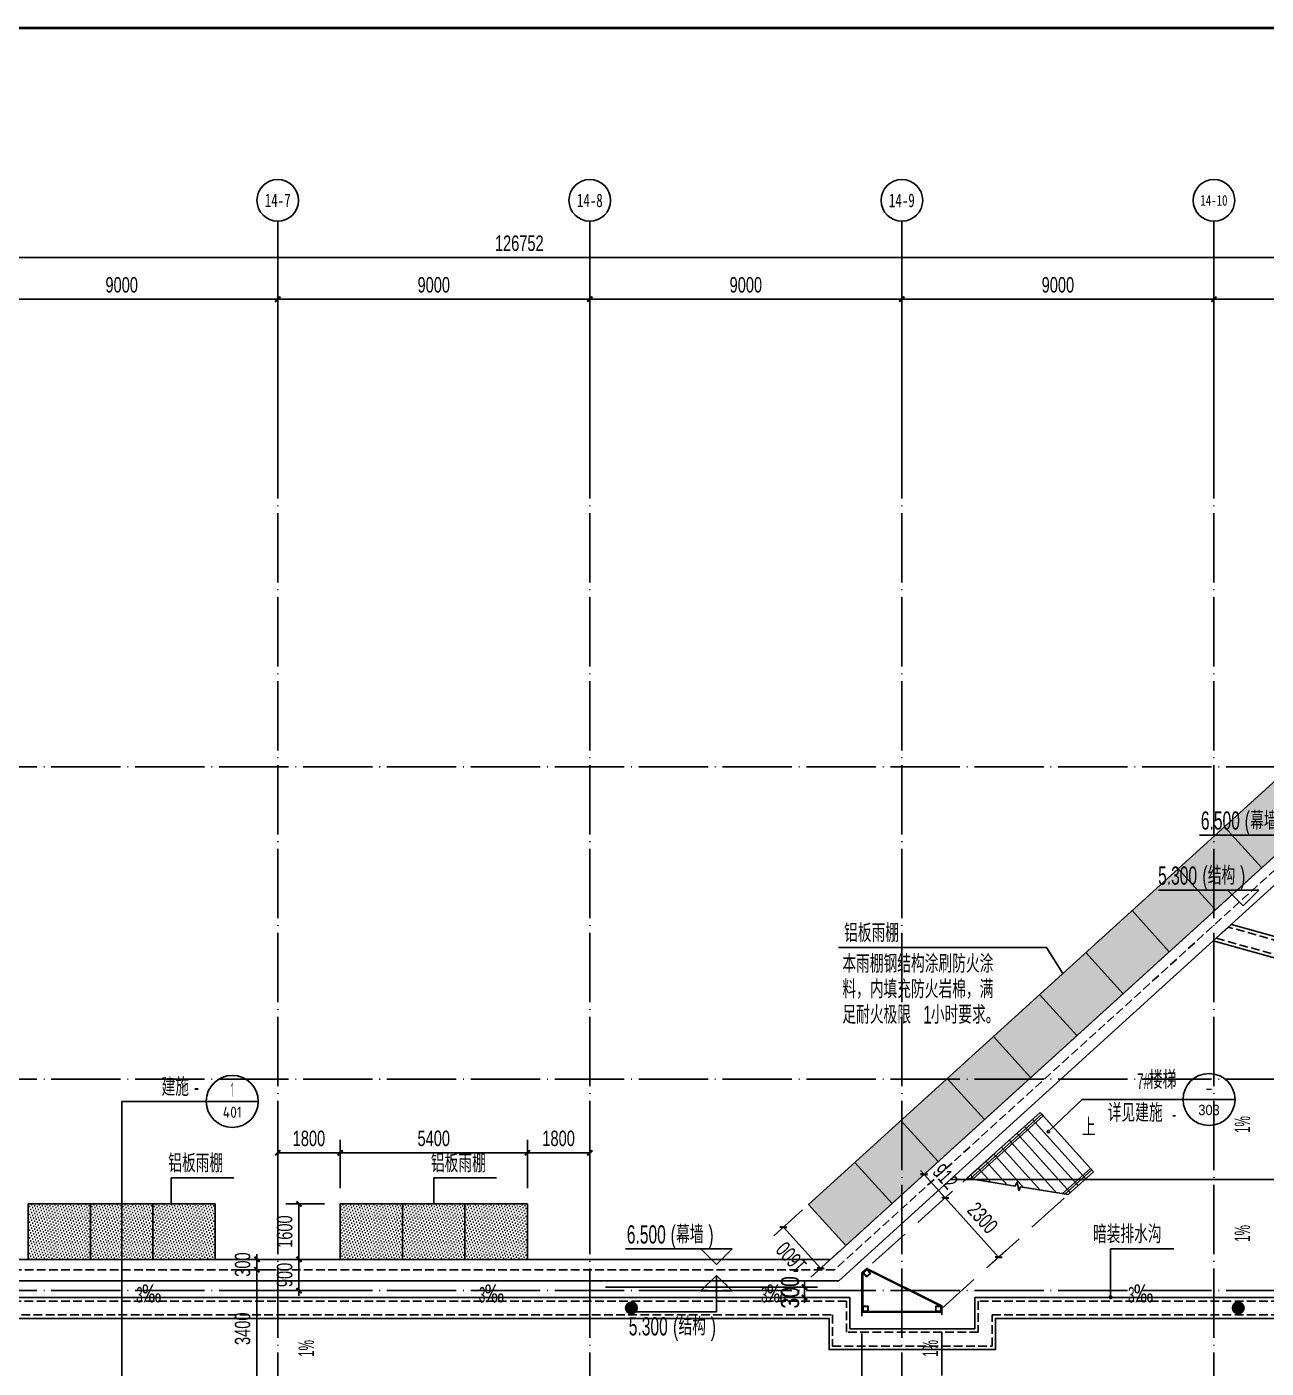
# Model space of a CAD drawing. Extents: x -409435 to 356702, y -107829 to 330904.
# Drawn here: x 43164 to 78907, y 112563 to 151238 of the extents above; entities that cross this region are included whole.
import ezdxf
from ezdxf.enums import TextEntityAlignment as Align
from ezdxf.xclip import XClip

# ---------------------------------------------------------------- set-up
doc = ezdxf.new("R2010")
doc.units = 0
doc.header["$LTSCALE"] = 1000
doc.header["$MEASUREMENT"] = 0
doc.header["$XCLIPFRAME"] = 0
for name, pattern in [('104-14# 核心筒$0$DOTE', [2.42, 2, -0.2, 0.02, -0.2]), ('X-104 14#平面$0$$0$DASH', [0.35, 0.25, -0.1]), ('X-104 14#平面$0$109-34 轴网$0$L1$0$$AUDIT_BAD_LTYPE1', [0]), ('X-104 14#平面$0$DASH', [0.35, 0.25, -0.1])]:
    doc.linetypes.add(name, pattern=pattern)
for name, color, linetype in [('01-标注_尺寸', 124, 'Continuous'), ('01-标注_符号', 200, 'Continuous'), ('02-TEXT_标注', 130, 'Continuous'), ('104-14# 核心筒$0$01-标注_轴线坐标', 132, 'Continuous'), ('104-14# 核心筒$0$A_AXIS-轴线', 36, '104-14# 核心筒$0$DOTE'), ('104-14# 核心筒$0$AXIS_TEXT', 7, 'Continuous'), ('AXIS_TEXT', 7, 'Continuous'), ('X-104 14#平面$0$01-标注_尺寸', 124, 'Continuous'), ('X-104 14#平面$0$01-标注_标高', 200, 'Continuous'), ('X-104 14#平面$0$01-标注_符号', 200, 'Continuous'), ('X-104 14#平面$0$02-TEXT_标注', 130, 'Continuous'), ('X-104 14#平面$0$A-C_玻璃幕墙', 140, 'Continuous'), ('X-104 14#平面$0$A-E_栏杆', 232, 'Continuous'), ('X-104 14#平面$0$A-E_电梯', 171, 'Continuous'), ('X-104 14#平面$0$A-O_分水线', 127, 'Continuous'), ('X-104 14#平面$0$A-O_屋面', 201, 'Continuous'), ('X-104 14#平面$0$A-O_散水', 134, 'Continuous'), ('X-104 14#平面$0$A-SUR_看线', 231, 'Continuous'), ('X-104 14#平面$0$A-TECH_结构', 21, 'Continuous'), ('X-104 14#平面$0$EH_玻璃', 156, 'Continuous'), ('X-104 14#平面$0$S0-柱', 2, 'Continuous')]:
    doc.layers.add(name, color=color, linetype=linetype)
doc.styles.add('104-14# 核心筒$0$_TCH_AXIS', font='STXIHEI_0.TTF', dxfattribs={"width": 0.8})
doc.styles.add('104-14# 核心筒$0$_TCH_DIM_T3', font='ros.shx', dxfattribs={"width": 0.705882, "bigfont": 'jd.shx'})
doc.styles.add('_TCH_DIM', font='ros.shx', dxfattribs={"width": 0.8, "height": 2, "bigfont": 'jd.shx'})
doc.styles.add('_TCH_DIM_T3', font='ros.shx', dxfattribs={"width": 0.705882, "bigfont": 'jd.shx'})
doc.styles.add('_TCH_LABEL', font='ros.shx', dxfattribs={"width": 0.8, "bigfont": 'jd.shx'})
doc.styles.add('COMPLEX', font='COMPLEX')
doc.styles.add('X-104 14#平面$0$_TCH_DIM', font='ros.shx', dxfattribs={"width": 0.8, "bigfont": 'jd.shx'})
doc.styles.add('X-104 14#平面$0$_TCH_DIM_T3', font='ros.shx', dxfattribs={"width": 0.8, "bigfont": 'jd.shx'})
doc.styles.add('X-104 14#平面$0$_TCH_LABEL', font='ros1.shx', dxfattribs={"width": 0.75, "bigfont": 'jd.shx'})
doc.dimstyles.new('104-14# 核心筒$0$_TCH_ARCH&&150', dxfattribs={"dimtxt": 446.25, "dimasz": 150, "dimexe": 375, "dimexo": 450, "dimgap": 189.375, "dimtad": 1, "dimdec": 0, "dimzin": 0, "dimdsep": 46, "dimtxsty": '104-14# 核心筒$0$_TCH_DIM_T3', "dimblk": '104-14# 核心筒$0$_ArchTick', "dimcen": 0.09, "dimclrt": 7, "dimazin": 2, "dimtfac": 1, "dimtdec": 0, "dimtix": 1, "dimtmove": 2, "dimatfit": 3, "dimfxl": 0, "dimtolj": 1, "dimtzin": 0, "dimarcsym": 0})
doc.dimstyles.new('_TCH_ARCH&&150', dxfattribs={"dimtxt": 446.25, "dimasz": 150, "dimexe": 375, "dimexo": 450, "dimgap": 189.375, "dimtad": 1, "dimdec": 0, "dimzin": 0, "dimdsep": 46, "dimtxsty": '_TCH_DIM_T3', "dimblk": 'ARCHTICK', "dimcen": 0.09, "dimclrt": 7, "dimazin": 2, "dimtfac": 1, "dimtdec": 0, "dimtix": 1, "dimtmove": 2, "dimatfit": 3, "dimfxl": 0, "dimtolj": 1, "dimtzin": 0, "dimarcsym": 0})
doc.dimstyles.new('X-104 14#平面$0$_TCH_ARCH&&150', dxfattribs={"dimtxt": 525, "dimasz": 150, "dimexe": 375, "dimexo": 450, "dimgap": 150, "dimtad": 1, "dimdec": 0, "dimzin": 0, "dimdsep": 46, "dimtxsty": 'X-104 14#平面$0$_TCH_DIM_T3', "dimblk": 'X-104 14#平面$0$_ArchTick', "dimcen": 0.09, "dimclrt": 7, "dimazin": 2, "dimtfac": 1, "dimtdec": 0, "dimtix": 1, "dimtmove": 2, "dimatfit": 3, "dimfxl": 0, "dimtolj": 1, "dimtzin": 0, "dimarcsym": 0})
pattern_1 = [(45, (0, 0), (-28.0633, 84.1899), [0, -79.375])]

# ---------------------------------------------------------------- blocks, each defined once
blk = doc.blocks.new('图框-A1+1-4')
at = {"const_width": 0.5}
blk.add_lwpolyline([(976, 584), (25, 584), (25, 10), (976, 10)], close=True, dxfattribs=at)
blk = doc.blocks.new('_AXISO')
blk.add_circle((0, 0), 0.5)
at = {"layer": 'AXIS_TEXT', "style": 'COMPLEX', "width": 1.041667}
blk.add_attdef('A', text='', height=0.56, dxfattribs=at).set_placement((-0.25, -0.28), (0.25, -0.28), align=Align.FIT)
blk = doc.blocks.new('104-14# 核心筒$0$_ArchTick')
at = {"color": 0, "linetype": 'ByBlock', "const_width": 0.4}
blk.add_lwpolyline([(-0.5, -0.5), (0.5, 0.5)], dxfattribs=at)
blk = doc.blocks.new('*D2724')
at = {"layer": '104-14# 核心筒$0$01-标注_轴线坐标', "color": 0, "lineweight": -2, "transparency": 16777216}
for p, q in [((-6010, 140084), (-6010, 144959)), ((120742, 140084), (120742, 144959)), ((-6010, 144584), (120742, 144584))]:
    blk.add_line(p, q, dxfattribs=at)
at = {"layer": 'Defpoints', "color": 0, "transparency": 16777216}
for p in [(120742, 144584), (-6010, 139634), (120742, 139634)]:
    blk.add_point(p, dxfattribs=at)
at = {"layer": '104-14# 核心筒$0$01-标注_轴线坐标', "color": 0, "lineweight": -2, "transparency": 16777216, "xscale": 150, "yscale": 150, "zscale": 150, "rotation": 180}
blk.add_blockref('104-14# 核心筒$0$_ArchTick', (-6010, 144584), dxfattribs=at)
at = {"layer": '104-14# 核心筒$0$01-标注_轴线坐标', "color": 0, "lineweight": -2, "transparency": 16777216, "xscale": 150, "yscale": 150, "zscale": 150}
blk.add_blockref('104-14# 核心筒$0$_ArchTick', (120742, 144584), dxfattribs=at)
at = {"layer": '104-14# 核心筒$0$01-标注_轴线坐标', "color": 7, "transparency": 16777216, "insert": (57366, 144996), "char_height": 446.2, "attachment_point": 5, "style": '104-14# 核心筒$0$_TCH_DIM_T3'}
blk.add_mtext('\\A1;126752', dxfattribs=at)
blk = doc.blocks.new('*D2731')
at = {"layer": '104-14# 核心筒$0$01-标注_轴线坐标', "color": 0, "lineweight": -2, "transparency": 16777216}
for p, q in [((41400, 140084), (41400, 143759)), ((50400, 140084), (50400, 143759)), ((41400, 143384), (50400, 143384))]:
    blk.add_line(p, q, dxfattribs=at)
at = {"layer": 'Defpoints', "color": 0, "transparency": 16777216}
for p in [(50400, 143384), (41400, 139634), (50400, 139634)]:
    blk.add_point(p, dxfattribs=at)
at = {"layer": '104-14# 核心筒$0$01-标注_轴线坐标', "color": 0, "lineweight": -2, "transparency": 16777216, "xscale": 150, "yscale": 150, "zscale": 150, "rotation": 180}
blk.add_blockref('104-14# 核心筒$0$_ArchTick', (41400, 143384), dxfattribs=at)
at = {"layer": '104-14# 核心筒$0$01-标注_轴线坐标', "color": 0, "lineweight": -2, "transparency": 16777216, "xscale": 150, "yscale": 150, "zscale": 150}
blk.add_blockref('104-14# 核心筒$0$_ArchTick', (50400, 143384), dxfattribs=at)
at = {"layer": '104-14# 核心筒$0$01-标注_轴线坐标', "color": 7, "transparency": 16777216, "insert": (45900, 143796), "char_height": 446.2, "attachment_point": 5, "style": '104-14# 核心筒$0$_TCH_DIM_T3'}
blk.add_mtext('\\A1;9000', dxfattribs=at)
blk = doc.blocks.new('*D2732')
at = {"layer": '104-14# 核心筒$0$01-标注_轴线坐标', "color": 0, "lineweight": -2, "transparency": 16777216}
for p, q in [((50400, 140084), (50400, 143759)), ((59400, 140084), (59400, 143759)), ((50400, 143384), (59400, 143384))]:
    blk.add_line(p, q, dxfattribs=at)
at = {"layer": 'Defpoints', "color": 0, "transparency": 16777216}
for p in [(59400, 143384), (50400, 139634), (59400, 139634)]:
    blk.add_point(p, dxfattribs=at)
at = {"layer": '104-14# 核心筒$0$01-标注_轴线坐标', "color": 0, "lineweight": -2, "transparency": 16777216, "xscale": 150, "yscale": 150, "zscale": 150, "rotation": 180}
blk.add_blockref('104-14# 核心筒$0$_ArchTick', (50400, 143384), dxfattribs=at)
at = {"layer": '104-14# 核心筒$0$01-标注_轴线坐标', "color": 0, "lineweight": -2, "transparency": 16777216, "xscale": 150, "yscale": 150, "zscale": 150}
blk.add_blockref('104-14# 核心筒$0$_ArchTick', (59400, 143384), dxfattribs=at)
at = {"layer": '104-14# 核心筒$0$01-标注_轴线坐标', "color": 7, "transparency": 16777216, "insert": (54900, 143796), "char_height": 446.2, "attachment_point": 5, "style": '104-14# 核心筒$0$_TCH_DIM_T3'}
blk.add_mtext('\\A1;9000', dxfattribs=at)
blk = doc.blocks.new('*D2733')
at = {"layer": '104-14# 核心筒$0$01-标注_轴线坐标', "color": 0, "lineweight": -2, "transparency": 16777216}
for p, q in [((59400, 140084), (59400, 143759)), ((68400, 140084), (68400, 143759)), ((59400, 143384), (68400, 143384))]:
    blk.add_line(p, q, dxfattribs=at)
at = {"layer": 'Defpoints', "color": 0, "transparency": 16777216}
for p in [(68400, 143384), (59400, 139634), (68400, 139634)]:
    blk.add_point(p, dxfattribs=at)
at = {"layer": '104-14# 核心筒$0$01-标注_轴线坐标', "color": 0, "lineweight": -2, "transparency": 16777216, "xscale": 150, "yscale": 150, "zscale": 150, "rotation": 180}
blk.add_blockref('104-14# 核心筒$0$_ArchTick', (59400, 143384), dxfattribs=at)
at = {"layer": '104-14# 核心筒$0$01-标注_轴线坐标', "color": 0, "lineweight": -2, "transparency": 16777216, "xscale": 150, "yscale": 150, "zscale": 150}
blk.add_blockref('104-14# 核心筒$0$_ArchTick', (68400, 143384), dxfattribs=at)
at = {"layer": '104-14# 核心筒$0$01-标注_轴线坐标', "color": 7, "transparency": 16777216, "insert": (63900, 143796), "char_height": 446.2, "attachment_point": 5, "style": '104-14# 核心筒$0$_TCH_DIM_T3'}
blk.add_mtext('\\A1;9000', dxfattribs=at)
blk = doc.blocks.new('*D2734')
at = {"layer": '104-14# 核心筒$0$01-标注_轴线坐标', "color": 0, "lineweight": -2, "transparency": 16777216}
for p, q in [((68400, 140084), (68400, 143759)), ((77400, 140084), (77400, 143759)), ((68400, 143384), (77400, 143384))]:
    blk.add_line(p, q, dxfattribs=at)
at = {"layer": 'Defpoints', "color": 0, "transparency": 16777216}
for p in [(77400, 143384), (68400, 139634), (77400, 139634)]:
    blk.add_point(p, dxfattribs=at)
at = {"layer": '104-14# 核心筒$0$01-标注_轴线坐标', "color": 0, "lineweight": -2, "transparency": 16777216, "xscale": 150, "yscale": 150, "zscale": 150, "rotation": 180}
blk.add_blockref('104-14# 核心筒$0$_ArchTick', (68400, 143384), dxfattribs=at)
at = {"layer": '104-14# 核心筒$0$01-标注_轴线坐标', "color": 0, "lineweight": -2, "transparency": 16777216, "xscale": 150, "yscale": 150, "zscale": 150}
blk.add_blockref('104-14# 核心筒$0$_ArchTick', (77400, 143384), dxfattribs=at)
at = {"layer": '104-14# 核心筒$0$01-标注_轴线坐标', "color": 7, "transparency": 16777216, "insert": (72900, 143796), "char_height": 446.2, "attachment_point": 5, "style": '104-14# 核心筒$0$_TCH_DIM_T3'}
blk.add_mtext('\\A1;9000', dxfattribs=at)
blk = doc.blocks.new('*D2735')
at = {"layer": '104-14# 核心筒$0$01-标注_轴线坐标', "color": 0, "lineweight": -2, "transparency": 16777216}
for p, q in [((77400, 140084), (77400, 143759)), ((86400, 140084), (86400, 143759)), ((77400, 143384), (86400, 143384))]:
    blk.add_line(p, q, dxfattribs=at)
at = {"layer": 'Defpoints', "color": 0, "transparency": 16777216}
for p in [(86400, 143384), (77400, 139634), (86400, 139634)]:
    blk.add_point(p, dxfattribs=at)
at = {"layer": '104-14# 核心筒$0$01-标注_轴线坐标', "color": 0, "lineweight": -2, "transparency": 16777216, "xscale": 150, "yscale": 150, "zscale": 150, "rotation": 180}
blk.add_blockref('104-14# 核心筒$0$_ArchTick', (77400, 143384), dxfattribs=at)
at = {"layer": '104-14# 核心筒$0$01-标注_轴线坐标', "color": 0, "lineweight": -2, "transparency": 16777216, "xscale": 150, "yscale": 150, "zscale": 150}
blk.add_blockref('104-14# 核心筒$0$_ArchTick', (86400, 143384), dxfattribs=at)
at = {"layer": '104-14# 核心筒$0$01-标注_轴线坐标', "color": 7, "transparency": 16777216, "insert": (81900, 143796), "char_height": 446.2, "attachment_point": 5, "style": '104-14# 核心筒$0$_TCH_DIM_T3'}
blk.add_mtext('\\A1;9000', dxfattribs=at)
blk = doc.blocks.new('X-104 14#平面$0$ydl')
h = blk.add_hatch()
h.set_pattern_fill('ANSI31', color=8, scale=30, angle=45)
h.set_pattern_definition([(90, (0, 0), (-47.625, 1e-14), [])])
edge = h.paths.add_edge_path()
edge.add_arc((0, 0), 138, 0, 360)
for radius in [168, 138]:
    blk.add_circle((0, 0), radius)
blk = doc.blocks.new('X-104 14#平面$0$d3d3d3')
blk.add_circle((-37800, 25200), 50)
at = {"layer": 'X-104 14#平面$0$A-O_分水线'}
blk.add_blockref('X-104 14#平面$0$ydl', (-37800, 25200), dxfattribs=at)
blk = doc.blocks.new('X-104 14#平面$0$_ArchTick')
at = {"color": 0, "linetype": 'ByBlock', "const_width": 0.4}
blk.add_lwpolyline([(-0.5, -0.5), (0.5, 0.5)], dxfattribs=at)
blk = doc.blocks.new('*D2632')
at = {"layer": 'Defpoints', "color": 0, "transparency": 16777216}
for p in [(59400, 114900), (65590, 114900), (59400, 114600)]:
    blk.add_point(p, dxfattribs=at)
at = {"layer": 'X-104 14#平面$0$01-标注_尺寸', "color": 0, "lineweight": -2, "transparency": 16777216}
for p, q in [((59850, 114900), (65965, 114900)), ((65590, 114900), (65590, 115050)), ((65590, 114600), (65590, 114900)), ((59850, 114600), (65965, 114600)), ((65590, 114600), (65590, 114450))]:
    blk.add_line(p, q, dxfattribs=at)
at = {"layer": 'X-104 14#平面$0$01-标注_尺寸', "color": 0, "lineweight": -2, "transparency": 16777216, "xscale": 150, "yscale": 150, "zscale": 150}
for p, rotation in [((65590, 114900), 270), ((65590, 114600), 90)]:
    blk.add_blockref('X-104 14#平面$0$_ArchTick', p, dxfattribs=dict(at, rotation=rotation))
at = {"layer": 'X-104 14#平面$0$01-标注_尺寸', "color": 7, "transparency": 16777216, "insert": (65178, 114750), "char_height": 525, "attachment_point": 5, "rotation": 90, "style": 'X-104 14#平面$0$_TCH_DIM_T3'}
blk.add_mtext('\\A1;300', dxfattribs=at)
blk = doc.blocks.new('_ArchTick')
at = {"color": 0, "linetype": 'ByBlock', "const_width": 0.4}
blk.add_lwpolyline([(-0.5, -0.5), (0.5, 0.5)], dxfattribs=at)
blk = doc.blocks.new('*D765')
at = {"layer": '01-标注_尺寸', "color": 0, "lineweight": -2, "transparency": 16777216}
for p, q in [((51749, 117300), (50638, 117300)), ((51013, 115700), (51013, 117300)), ((51749, 115700), (50638, 115700))]:
    blk.add_line(p, q, dxfattribs=at)
at = {"layer": 'Defpoints', "color": 0, "transparency": 16777216}
for p in [(51013, 117300), (52199, 117300), (52199, 115700)]:
    blk.add_point(p, dxfattribs=at)
at = {"layer": '01-标注_尺寸', "color": 0, "lineweight": -2, "transparency": 16777216, "xscale": 150, "yscale": 150, "zscale": 150}
for p, rotation in [((51013, 117300), 90), ((51013, 115700), 270)]:
    blk.add_blockref('_ArchTick', p, dxfattribs=dict(at, rotation=rotation))
at = {"layer": '01-标注_尺寸', "color": 7, "transparency": 16777216, "insert": (50601, 116500), "char_height": 446.2, "attachment_point": 5, "rotation": 90, "style": '_TCH_DIM_T3'}
blk.add_mtext('\\A1;1600', dxfattribs=at)
blk = doc.blocks.new('*D766')
at = {"layer": '01-标注_尺寸', "color": 0, "lineweight": -2, "transparency": 16777216}
for p, q in [((51749, 115700), (50638, 115700)), ((51013, 115700), (51013, 115850)), ((51013, 114800), (51013, 115700)), ((51749, 114800), (50638, 114800)), ((51013, 114800), (51013, 114650))]:
    blk.add_line(p, q, dxfattribs=at)
at = {"layer": 'Defpoints', "color": 0, "transparency": 16777216}
for p in [(51013, 115700), (52199, 115700), (52199, 114800)]:
    blk.add_point(p, dxfattribs=at)
at = {"layer": '01-标注_尺寸', "color": 0, "lineweight": -2, "transparency": 16777216, "xscale": 150, "yscale": 150, "zscale": 150}
for p, rotation in [((51013, 115700), 270), ((51013, 114800), 90)]:
    blk.add_blockref('_ArchTick', p, dxfattribs=dict(at, rotation=rotation))
at = {"layer": '01-标注_尺寸', "color": 7, "transparency": 16777216, "insert": (50601, 115250), "char_height": 446.2, "attachment_point": 5, "rotation": 90, "style": '_TCH_DIM_T3'}
blk.add_mtext('\\A1;900', dxfattribs=at)
blk = doc.blocks.new('*D773')
at = {"layer": '01-标注_尺寸', "color": 0, "lineweight": -2, "transparency": 16777216}
for p, q in [((57600, 117750), (57600, 119149)), ((59400, 117750), (59400, 119149)), ((57600, 118774), (59400, 118774))]:
    blk.add_line(p, q, dxfattribs=at)
at = {"layer": 'Defpoints', "color": 0, "transparency": 16777216}
for p in [(59400, 118774), (57600, 117300), (59400, 117300)]:
    blk.add_point(p, dxfattribs=at)
at = {"layer": '01-标注_尺寸', "color": 0, "lineweight": -2, "transparency": 16777216, "xscale": 150, "yscale": 150, "zscale": 150, "rotation": 180}
blk.add_blockref('_ArchTick', (57600, 118774), dxfattribs=at)
at = {"layer": '01-标注_尺寸', "color": 0, "lineweight": -2, "transparency": 16777216, "xscale": 150, "yscale": 150, "zscale": 150}
blk.add_blockref('_ArchTick', (59400, 118774), dxfattribs=at)
at = {"layer": '01-标注_尺寸', "color": 7, "transparency": 16777216, "insert": (58500, 119186), "char_height": 446.2, "attachment_point": 5, "style": '_TCH_DIM_T3'}
blk.add_mtext('\\A1;1800', dxfattribs=at)
blk = doc.blocks.new('*D774')
at = {"layer": '01-标注_尺寸', "color": 0, "lineweight": -2, "transparency": 16777216}
for p, q in [((52200, 117750), (52200, 119149)), ((57600, 117750), (57600, 119149)), ((52200, 118774), (57600, 118774))]:
    blk.add_line(p, q, dxfattribs=at)
at = {"layer": 'Defpoints', "color": 0, "transparency": 16777216}
for p in [(57600, 118774), (52200, 117300), (57600, 117300)]:
    blk.add_point(p, dxfattribs=at)
at = {"layer": '01-标注_尺寸', "color": 0, "lineweight": -2, "transparency": 16777216, "xscale": 150, "yscale": 150, "zscale": 150, "rotation": 180}
blk.add_blockref('_ArchTick', (52200, 118774), dxfattribs=at)
at = {"layer": '01-标注_尺寸', "color": 0, "lineweight": -2, "transparency": 16777216, "xscale": 150, "yscale": 150, "zscale": 150}
blk.add_blockref('_ArchTick', (57600, 118774), dxfattribs=at)
at = {"layer": '01-标注_尺寸', "color": 7, "transparency": 16777216, "insert": (54900, 119186), "char_height": 446.2, "attachment_point": 5, "style": '_TCH_DIM_T3'}
blk.add_mtext('\\A1;5400', dxfattribs=at)
blk = doc.blocks.new('*D775')
at = {"layer": '01-标注_尺寸', "color": 0, "lineweight": -2, "transparency": 16777216}
for p, q in [((50400, 117750), (50400, 119149)), ((52200, 117750), (52200, 119149)), ((50400, 118774), (52200, 118774))]:
    blk.add_line(p, q, dxfattribs=at)
at = {"layer": 'Defpoints', "color": 0, "transparency": 16777216}
for p in [(52200, 118774), (50400, 117300), (52200, 117300)]:
    blk.add_point(p, dxfattribs=at)
at = {"layer": '01-标注_尺寸', "color": 0, "lineweight": -2, "transparency": 16777216, "xscale": 150, "yscale": 150, "zscale": 150, "rotation": 180}
blk.add_blockref('_ArchTick', (50400, 118774), dxfattribs=at)
at = {"layer": '01-标注_尺寸', "color": 0, "lineweight": -2, "transparency": 16777216, "xscale": 150, "yscale": 150, "zscale": 150}
blk.add_blockref('_ArchTick', (52200, 118774), dxfattribs=at)
at = {"layer": '01-标注_尺寸', "color": 7, "transparency": 16777216, "insert": (51300, 119186), "char_height": 446.2, "attachment_point": 5, "style": '_TCH_DIM_T3'}
blk.add_mtext('\\A1;1800', dxfattribs=at)
blk = doc.blocks.new('*D776')
at = {"layer": '01-标注_尺寸', "color": 0, "lineweight": -2, "transparency": 16777216}
for p, q in [((65534, 117128), (64704, 116375)), ((66057, 115443), (64982, 116627)), ((66609, 115944), (65779, 115191))]:
    blk.add_line(p, q, dxfattribs=at)
at = {"layer": 'Defpoints', "color": 0, "transparency": 16777216}
for p in [(65867, 117431), (64982, 116627), (66942, 116246)]:
    blk.add_point(p, dxfattribs=at)
at = {"layer": '01-标注_尺寸', "color": 0, "lineweight": -2, "transparency": 16777216, "xscale": 150, "yscale": 150, "zscale": 150}
for p, rotation in [((64982, 116627), 132.2321969592873), ((66057, 115443), 312.2321969592873)]:
    blk.add_blockref('_ArchTick', p, dxfattribs=dict(at, rotation=rotation))
at = {"layer": '01-标注_尺寸', "color": 7, "transparency": 16777216, "insert": (65214, 115758), "char_height": 446.2, "attachment_point": 5, "rotation": 132.2322, "style": '_TCH_DIM_T3'}
blk.add_mtext('\\A1;1600', dxfattribs=at)
blk = doc.blocks.new('*D1347')
at = {"layer": '01-标注_尺寸', "color": 0, "lineweight": -2, "transparency": 16777216}
for p, q in [((49198, 115400), (50176, 115400)), ((49801, 112000), (49801, 115400)), ((49198, 112000), (50176, 112000))]:
    blk.add_line(p, q, dxfattribs=at)
at = {"layer": 'Defpoints', "color": 0, "transparency": 16777216}
for p in [(48748, 115400), (49801, 115400), (48748, 112000)]:
    blk.add_point(p, dxfattribs=at)
at = {"layer": '01-标注_尺寸', "color": 0, "lineweight": -2, "transparency": 16777216, "xscale": 150, "yscale": 150, "zscale": 150}
for p, rotation in [((49801, 115400), 90), ((49801, 112000), 270)]:
    blk.add_blockref('_ArchTick', p, dxfattribs=dict(at, rotation=rotation))
at = {"layer": '01-标注_尺寸', "color": 7, "transparency": 16777216, "insert": (49388, 113700), "char_height": 446.2, "attachment_point": 5, "rotation": 90, "style": '_TCH_DIM_T3'}
blk.add_mtext('\\A1;3400', dxfattribs=at)
blk = doc.blocks.new('*D1348')
at = {"layer": '01-标注_尺寸', "color": 0, "lineweight": -2, "transparency": 16777216}
for p, q in [((49198, 115700), (50176, 115700)), ((49801, 115700), (49801, 115850)), ((49801, 115400), (49801, 115700)), ((49198, 115400), (50176, 115400)), ((49801, 115400), (49801, 115250))]:
    blk.add_line(p, q, dxfattribs=at)
at = {"layer": 'Defpoints', "color": 0, "transparency": 16777216}
for p in [(48748, 115700), (49801, 115700), (48748, 115400)]:
    blk.add_point(p, dxfattribs=at)
at = {"layer": '01-标注_尺寸', "color": 0, "lineweight": -2, "transparency": 16777216, "xscale": 150, "yscale": 150, "zscale": 150}
for p, rotation in [((49801, 115700), 270), ((49801, 115400), 90)]:
    blk.add_blockref('_ArchTick', p, dxfattribs=dict(at, rotation=rotation))
at = {"layer": '01-标注_尺寸', "color": 7, "transparency": 16777216, "insert": (49388, 115550), "char_height": 446.2, "attachment_point": 5, "rotation": 90, "style": '_TCH_DIM_T3'}
blk.add_mtext('\\A1;300', dxfattribs=at)
blk = doc.blocks.new('*D2531')
at = {"layer": '01-标注_尺寸', "color": 0, "lineweight": -2, "transparency": 16777216}
for p, q in [((69864, 117666), (69373, 117224)), ((69652, 117474), (71191, 115765)), ((71403, 115957), (70912, 115514))]:
    blk.add_line(p, q, dxfattribs=at)
at = {"layer": 'Defpoints', "color": 0, "transparency": 16777216}
for p in [(70199, 117967), (71738, 116258), (71191, 115765)]:
    blk.add_point(p, dxfattribs=at)
at = {"layer": '01-标注_尺寸', "color": 0, "lineweight": -2, "transparency": 16777216, "xscale": 150, "yscale": 150, "zscale": 150}
for p, rotation in [((69652, 117474), 131.9999999999997), ((71191, 115765), 311.9999999999997)]:
    blk.add_blockref('_ArchTick', p, dxfattribs=dict(at, rotation=rotation))
at = {"layer": '01-标注_尺寸', "color": 7, "transparency": 16777216, "insert": (70728, 116896), "char_height": 446.2, "attachment_point": 5, "rotation": 312, "style": '_TCH_DIM_T3'}
blk.add_mtext('\\A1;2300', dxfattribs=at)
blk = doc.blocks.new('*D2532')
at = {"layer": '01-标注_尺寸', "color": 0, "lineweight": -2, "transparency": 16777216}
for p, q in [((69254, 118343), (68763, 117901)), ((69042, 118152), (68941, 118263)), ((69042, 118152), (69652, 117474)), ((69864, 117666), (69373, 117224)), ((69652, 117474), (69752, 117363))]:
    blk.add_line(p, q, dxfattribs=at)
at = {"layer": 'Defpoints', "color": 0, "transparency": 16777216}
for p in [(69589, 118645), (70199, 117967), (69652, 117474)]:
    blk.add_point(p, dxfattribs=at)
at = {"layer": '01-标注_尺寸', "color": 0, "lineweight": -2, "transparency": 16777216, "xscale": 150, "yscale": 150, "zscale": 150}
for p, rotation in [((69042, 118152), 312.0000000000003), ((69652, 117474), 132.0000000000003)]:
    blk.add_blockref('_ArchTick', p, dxfattribs=dict(at, rotation=rotation))
at = {"layer": '01-标注_尺寸', "color": 7, "transparency": 16777216, "insert": (69653, 118089), "char_height": 446.2, "attachment_point": 5, "rotation": 312, "style": '_TCH_DIM_T3'}
blk.add_mtext('\\A1;912', dxfattribs=at)
blk = doc.blocks.new('104-14# 核心筒')
at = {"layer": '104-14# 核心筒$0$01-标注_轴线坐标'}
for p, q in [((50400, 139633.6), (50400, 145633.6)), ((59400, 139633.6), (59400, 145633.6)), ((68400, 139633.6), (68400, 145633.6)), ((77400, 139633.6), (77400, 145633.6))]:
    blk.add_line(p, q, dxfattribs=at)
at = {"layer": '104-14# 核心筒$0$A_AXIS-轴线'}
for p, q in [((50400, 139633.6), (50400, 80554.9)), ((59400, 139633.6), (59400, 80554.9)), ((68400, 139633.6), (68400, 80554.9)), ((77400, 139633.6), (77400, 80554.9)), ((-9370.1, 129900), (120259.9, 129900)), ((-9370.1, 120900), (120259.9, 120900)), ((-9370.1, 114800), (120259.9, 114800))]:
    blk.add_line(p, q, dxfattribs=at)
at = {"layer": '104-14# 核心筒$0$01-标注_轴线坐标'}
ref = blk.add_blockref('_AXISO', (50400, 146233.6), dxfattribs=dict(at, xscale=1200, yscale=1200, zscale=1200))
ref.add_attrib('A', '14-7', dxfattribs={"layer": '104-14# 核心筒$0$AXIS_TEXT', "height": 385.44, "style": '104-14# 核心筒$0$_TCH_AXIS', "width": 0.906749}).set_placement((50026.8, 146040.9), (50773.2, 146040.9), align=Align.FIT)
ref = blk.add_blockref('_AXISO', (59400, 146233.6), dxfattribs=dict(at, xscale=1200, yscale=1200, zscale=1200))
ref.add_attrib('A', '14-8', dxfattribs={"layer": '104-14# 核心筒$0$AXIS_TEXT', "height": 386.61, "style": '104-14# 核心筒$0$_TCH_AXIS', "width": 0.903271}).set_placement((59027.1, 146040.3), (59772.9, 146040.3), align=Align.FIT)
ref = blk.add_blockref('_AXISO', (68400, 146233.6), dxfattribs=dict(at, xscale=1200, yscale=1200, zscale=1200))
ref.add_attrib('A', '14-9', dxfattribs={"layer": '104-14# 核心筒$0$AXIS_TEXT', "height": 391.53, "style": '104-14# 核心筒$0$_TCH_AXIS', "width": 0.888862}).set_placement((68028.4, 146037.8), (68771.6, 146037.8), align=Align.FIT)
ref = blk.add_blockref('_AXISO', (77400, 146233.6), dxfattribs=dict(at, xscale=1200, yscale=1200, zscale=1200))
ref.add_attrib('A', '14-10', dxfattribs={"layer": '104-14# 核心筒$0$AXIS_TEXT', "height": 309.95, "style": '104-14# 核心筒$0$_TCH_AXIS', "width": 0.923061}).set_placement((77009.6, 146078.6), (77790.4, 146078.6), align=Align.FIT)
for p1, p2, distance, picture, middle in [((-6009.8, 139633.6), (120741.8, 139633.6), 4950, '*D2724', (57366, 144996.1)), ((41400, 139633.6), (50400, 139633.6), 3750, '*D2731', (45900, 143796.1)), ((50400, 139633.6), (59400, 139633.6), 3750, '*D2732', (54900, 143796.1)), ((59400, 139633.6), (68400, 139633.6), 3750, '*D2733', (63900, 143796.1)), ((68400, 139633.6), (77400, 139633.6), 3750, '*D2734', (72900, 143796.1)), ((77400, 139633.6), (86400, 139633.6), 3750, '*D2735', (81900, 143796.1))]:
    dim = blk.add_aligned_dim(p1=p1, p2=p2, distance=distance, dimstyle='104-14# 核心筒$0$_TCH_ARCH&&150', dxfattribs=at)
    dim.commit()
    dim.dimension.update_dxf_attribs({"geometry": picture, "text_midpoint": middle})
blk = doc.blocks.new('X-104 14#平面')
at = {"layer": 'X-104 14#平面$0$EH_玻璃'}
h = blk.add_hatch(dxfattribs=at)
h.set_pattern_fill('DOTS', color=256, scale=50, angle=45)
h.set_pattern_definition(pattern_1)
h.paths.add_polyline_path([(66783, 116101.6), (82776.3, 130619.8), (81700.8, 131804.5), (65707.6, 117286.3)])
h = blk.add_hatch(dxfattribs=at)
h.set_pattern_fill('DOTS', color=256, scale=50, angle=45)
h.set_pattern_definition(pattern_1)
h.paths.add_polyline_path([(48602, 117300), (43200, 117300), (43200, 115700), (48602, 115700)])
h = blk.add_hatch(dxfattribs=at)
h.set_pattern_fill('DOTS', color=256, scale=50, angle=45)
h.set_pattern_definition(pattern_1)
h.paths.add_polyline_path([(57602, 117300), (52200, 117300), (52200, 115700), (57602, 115700)])
blk.add_lwpolyline([(67394.7, 115408.7), (67275, 115300.9)])
blk.add_circle((60600, 114300), 50)
at = {"layer": 'X-104 14#平面$0$01-标注_标高'}
for p, q in [((80057, 127933.5), (76981.8, 127933.5)), ((78695.5, 126347), (75799, 126347)), ((78245.5, 125897), (77795.5, 126347)), ((78245.5, 125897), (78695.5, 126347)), ((63501.5, 116000), (60426.3, 116000)), ((63051.5, 115550), (62601.5, 116000)), ((63051.5, 115550), (63501.5, 116000)), ((63051.5, 115240), (62601.5, 114790)), ((63051.5, 115240), (63501.5, 114790)), ((63051.5, 115240), (63051.5, 114190)), ((63501.5, 114790), (62601.5, 114790)), ((63051.5, 114190), (60605, 114190))]:
    blk.add_line(p, q, dxfattribs=at)
at = {"layer": 'X-104 14#平面$0$01-标注_符号'}
for p, q in [((72569.5, 124692.5), (66574.9, 124692.5)), ((73037.8, 123940.5), (72569.5, 124692.5)), ((45900, 120255), (48339.5, 120255)), ((45900, 109910.5), (45900, 120255)), ((49839.5, 120255), (48339.5, 120255)), ((47325.5, 117300), (47325.5, 118052)), ((47325.5, 118052), (49135.5, 118052)), ((54900, 117300), (54900, 118052)), ((54900, 118052), (56710, 118052))]:
    blk.add_line(p, q, dxfattribs=at)
at = {"layer": 'X-104 14#平面$0$01-标注_符号', "linetype": 'X-104 14#平面$0$109-34 轴网$0$L1$0$$AUDIT_BAD_LTYPE1'}
blk.add_lwpolyline([(73478.3, 119408.7, 0, 0, 0), (72700.9, 118702.9, 120, 0, 0), (72367.7, 118400.5, 0, 0, 0)], format="xyseb", dxfattribs=at)
at = {"layer": 'X-104 14#平面$0$01-标注_符号'}
blk.add_circle((49089.5, 120255), 750, dxfattribs=at)
at = {"layer": 'X-104 14#平面$0$A-C_玻璃幕墙'}
for p, q in [((77702.5, 128174.9), (78777.9, 126990.3)), ((76369.8, 126965.1), (77445.2, 125780.4)), ((75037, 125755.2), (76112.4, 124570.6)), ((73704.2, 124545.4), (74779.6, 123360.7)), ((72371.5, 123335.6), (73446.9, 122150.9)), ((71038.7, 122125.7), (72114.1, 120941)), ((69705.9, 120915.9), (70781.3, 119731.2)), ((68373.1, 119706), (69448.6, 118521.3)), ((68373.1, 119706), (69448.6, 118521.3)), ((67040.4, 118496.2), (68115.8, 117311.5)), ((45000, 117300), (45000, 115700)), ((46800, 117300), (46800, 115700)), ((54000, 117300), (54000, 115700)), ((55800, 117300), (55800, 115700)), ((43200, 115700), (48600, 115700)), ((52200, 115700), (57600, 115700))]:
    blk.add_line(p, q, dxfattribs=at)
blk.add_lwpolyline([(66783, 116101.6), (82776.3, 130619.8), (81700.8, 131804.5), (65707.6, 117286.3)], close=True, dxfattribs=at)
for points in [[(43200, 115700), (43200, 117300), (48600, 117300), (48600, 115700)], [(52200, 115700), (52200, 117300), (57600, 117300), (57600, 115700)]]:
    blk.add_lwpolyline(points, dxfattribs=at)
at = {"layer": 'X-104 14#平面$0$A-E_栏杆'}
for p, q in [((72433.5, 119885), (70366, 118023.4)), ((72473.6, 119840.4), (70442, 118011.2)), ((72473.6, 119840.4), (72433.5, 119885)), ((73838.6, 118324.4), (73027.7, 117594.3)), ((73878.8, 118279.8), (73103.8, 117582)), ((73878.8, 118279.8), (73838.6, 118324.4))]:
    blk.add_line(p, q, dxfattribs=at)
at = {"layer": 'X-104 14#平面$0$A-E_电梯'}
for p, q in [((72386.6, 119937.1), (70277.2, 118037.8)), ((73925.6, 118227.8), (72386.6, 119937.1)), ((73479.7, 117826.3), (71940.7, 119535.6)), ((73702.7, 118027.1), (72163.7, 119736.3)), ((72856.5, 117621.9), (71494.9, 119134.1)), ((73256.8, 117625.6), (71717.8, 119334.8)), ((71912, 117774.2), (71049, 118732.6)), ((72384.2, 117698), (71271.9, 118933.4)), ((71439.7, 117850.3), (70826, 118531.9)), ((70277.2, 118037.8), (71665.9, 117813.8)), ((70495.2, 118002.6), (70380.1, 118130.4)), ((70967.4, 117926.5), (70603.1, 118331.1)), ((73925.6, 118227.8), (73192.5, 117567.7)), ((71665.9, 117813.8), (71721.1, 117937)), ((71721.1, 117937), (71771.7, 117672.9)), ((71771.7, 117672.9), (71823.6, 117788.4)), ((71823.6, 117788.4), (73192.5, 117567.7))]:
    blk.add_line(p, q, dxfattribs=at)
at = {"layer": 'X-104 14#平面$0$A-O_分水线'}
blk.add_line((69796.7, 118000), (91494.8, 118000), dxfattribs=at)
at = {"layer": 'X-104 14#平面$0$A-O_屋面', "ltscale": 5}
for points in [[(388.1, 112184.9), (-347.3, 112341.2), (366.7, 115700), (66340.6, 115700), (83503.2, 131279.7), (87317.1, 130218.6), (85640.2, 124191.5)], [(86765.5, 129728.5), (83666.6, 130590.7), (66580, 115080), (868.7, 115080), (388.1, 112818.7), (517, 112791.3), (388.1, 112184.9)]]:
    blk.add_lwpolyline(points, dxfattribs=at)
at = {"layer": 'X-104 14#平面$0$A-O_屋面', "linetype": 'X-104 14#平面$0$DASH', "ltscale": 5}
blk.add_lwpolyline([(73925.6, 118227.8), (72386.6, 119937.1), (67250, 115312), (67250, 110600), (69550, 110600), (69550, 114288)], close=True, dxfattribs=at)
at = {"layer": 'X-104 14#平面$0$A-O_散水'}
blk.add_lwpolyline([(77377.4, 124881.5), (92161.2, 120768.3), (90528.5, 114900), (86750, 114900), (86750, 114400), (86050, 114400), (86050, 114600), (70500, 114600), (70500, 113700), (66900, 113700), (66900, 114600), (766.7, 114600), (639.2, 114000), (66300, 114000), (66300, 113100), (71100, 113100), (71100, 114000), (85450, 114000), (85450, 113800), (87350, 113800), (87350, 114300), (90984.3, 114300), (92900.1, 121185.5), (77902.5, 125358.2)], close=True, dxfattribs=at)
at = {"layer": 'X-104 14#平面$0$A-O_散水', "linetype": 'X-104 14#平面$0$DASH'}
blk.add_lwpolyline([(77464.9, 124961), (92284.4, 120837.8), (90604.5, 114800), (86850, 114800), (86850, 114300), (85950, 114300), (85950, 114500), (70600, 114500), (70600, 113600), (66800, 113600), (66800, 114500), (745.4, 114500), (660.4, 114100), (66400, 114100), (66400, 113200), (71000, 113200), (71000, 114100), (85550, 114100), (85550, 113900), (87250, 113900), (87250, 114400), (90908.4, 114400), (92776.9, 121115.9), (77815, 125278.8)], close=True, dxfattribs=at)
at = {"layer": 'X-104 14#平面$0$A-SUR_看线'}
for points in [[(69550, 114175), (69550, 114365.5), (67390.6, 115438.7), (67250, 115312), (67250, 114175)], [(69525, 114200), (69525, 114350), (67394.7, 115408.7), (67275, 115300.9), (67275, 114200)]]:
    blk.add_lwpolyline(points, close=True, dxfattribs=at)
at = {"layer": 'X-104 14#平面$0$A-TECH_结构', "linetype": 'X-104 14#平面$0$$0$DASH'}
blk.add_lwpolyline([(120414.6, 127674.3), (99635.5, 133455.6), (96317.6, 121532.1), (85624.2, 124507.3), (87140.3, 129956.4), (83582.3, 130946.3), (66456.4, 115400), (609.3, 115400), (8.3, 112572.3), (4214.3, 111678.3), (1409.8, 98484.1), (-2502.5, 99315.7), (-5635.8, 84574.9), (40532.1, 86590.6), (40199.6, 84502.3), (83848.5, 86753.1), (108910.7, 84979.4), (118802, 99617.3), (117234.1, 99966.3)], close=True, dxfattribs=at)
at = {"layer": 'X-104 14#平面$0$S0-柱'}
for points in [[(67283.3, 115308.3), (67383.6, 115196.9), (67495.1, 115297.2), (67394.7, 115408.7)], [(67291.7, 115307.9), (67384.1, 115205.3), (67486.6, 115297.7), (67394.3, 115400.2)], [(67275, 114200), (67425, 114200), (67425, 114350), (67275, 114350)], [(67281, 114206), (67419, 114206), (67419, 114344), (67281, 114344)], [(69375, 114200), (69525, 114200), (69525, 114350), (69375, 114350)], [(69381, 114206), (69519, 114206), (69519, 114344), (69381, 114344)]]:
    blk.add_lwpolyline(points, close=True, dxfattribs=at)
ref = blk.add_blockref('104-14# 核心筒', (0, 0))
XClip(ref).set_block_clipping_path([(-38664.3623821461, -25500), (139216.5485069363, 330900)])
at = {"xscale": 150, "yscale": 150, "zscale": 150}
blk.add_blockref('图框-A1+1-4', (-18433.5, 63600), dxfattribs=at)
blk.add_blockref('X-104 14#平面$0$d3d3d3', (115900, 89100))
at = {"layer": 'X-104 14#平面$0$A-O_分水线'}
blk.add_blockref('X-104 14#平面$0$ydl', (60600, 114300), dxfattribs=at)
at = {"layer": 'X-104 14#平面$0$01-标注_符号', "color": 7, "style": 'X-104 14#平面$0$_TCH_DIM'}
for s, height, width, p in [('本雨棚钢结构涂刷防火涂', 520.93, 0.8, (66683.7, 123962.3)), ('料，内填充防火岩棉，满', 520.93, 0.8, (66683.7, 123227.3)), ('足耐火极限', 520.93, 0.8, (66683.7, 122492.3)), ('1', 525, 0.64, (69011.6, 122492.3)), ('小时要求。', 520.93, 0.8, (69235.6, 122492.3))]:
    blk.add_text(s, height=height, dxfattribs=dict(at, width=width)).set_placement(p)
at = {"layer": 'X-104 14#平面$0$02-TEXT_标注', "style": 'X-104 14#平面$0$_TCH_DIM'}
for s, height, width, p in [('6.500', 525, 0.64, (77023.2, 128091)), ('(', 525, 0.64, (78287.3, 128091)), ('幕墙', 520.93, 0.8, (78444.1, 128091)), ('5.300', 525, 0.64, (75790, 126504.5)), ('(', 525, 0.64, (77066.9, 126504.5)), ('结构', 520.93, 0.8, (77223.7, 126504.5)), (')', 525, 0.64, (78154.9, 126504.5)), ('铝板雨棚', 520.93, 0.8, (66732.4, 124850)), ('建施', 520.93, 0.8, (47049.2, 120412.5)), ('-', 525, 0.64, (47980.4, 120412.5)), ('铝板雨棚', 520.93, 0.8, (47242.7, 118209.5)), ('铝板雨棚', 520.93, 0.8, (54817.2, 118209.5)), ('6.500', 525, 0.64, (60467.7, 116157.5)), ('(', 525, 0.64, (61731.8, 116157.5)), ('幕墙', 520.93, 0.8, (61888.6, 116157.5)), (')', 525, 0.64, (62819.7, 116157.5)), ('5.300', 525, 0.64, (60524, 113507.5)), ('(', 525, 0.64, (61800.9, 113507.5)), ('结构', 520.93, 0.8, (61957.7, 113507.5)), (')', 525, 0.64, (62888.9, 113507.5))]:
    blk.add_text(s, height=height, dxfattribs=dict(at, width=width)).set_placement(p)
at = {"layer": 'X-104 14#平面$0$02-TEXT_标注', "style": 'X-104 14#平面$0$_TCH_LABEL', "width": 1.428571}
for s, height, p, p2 in [('1', 407.7, (49053.1, 120391.5), (49125.9, 120391.5)), ('401', 322.69, (48812.9, 119782.5), (49366.1, 119782.5))]:
    blk.add_text(s, height=height, dxfattribs=at).set_placement(p, p2, align=Align.FIT)
at = {"layer": 'X-104 14#平面$0$02-TEXT_标注', "linetype": 'X-104 14#平面$0$109-34 轴网$0$L1$0$$AUDIT_BAD_LTYPE1', "style": 'X-104 14#平面$0$_TCH_DIM', "width": 0.8}
blk.add_text('上', height=520.9, dxfattribs=at).set_placement((73594.9, 119252.1))
at = {"layer": 'X-104 14#平面$0$01-标注_尺寸'}
dim = blk.add_aligned_dim(p1=(59400, 114600), p2=(59400, 114900), distance=-6190.1, dimstyle='X-104 14#平面$0$_TCH_ARCH&&150', dxfattribs=at)
dim.commit()
dim.dimension.update_dxf_attribs({"geometry": '*D2632', "text_midpoint": (65177.6, 114750)})

msp = doc.modelspace()

# ---------------------------------------------------------------- linework, layer by layer
at = {"layer": '01-标注_符号'}
for p, q in [((72650.9, 119408), (73599, 120310.2)), ((73599, 120310.2), (76508, 120310.2)), ((78008, 120310.2), (76508, 120310.2)), ((74419.6, 114609), (74419.6, 116008)), ((74419.6, 116008), (76242.8, 116008))]:
    msp.add_line(p, q, dxfattribs=at)
for points in [[(78600, 118900, 0, 0, 0), (78600, 119631, 120, 0, 0), (78600, 120081, 0, 0, 0)], [(78600, 116940.5, 0, 0, 0), (78600, 116209.5, 120, 0, 0), (78600, 115759.5, 0, 0, 0)], [(47078.8, 114300, 0, 0, 0), (46492.9, 114300, 120, 0, 0), (46042.9, 114300, 0, 0, 0)], [(55927.1, 114300, 0, 0, 0), (56513, 114300, 120, 0, 0), (56963, 114300, 0, 0, 0)], [(65101.4, 114300, 0, 0, 0), (64515.5, 114300, 120, 0, 0), (64065.5, 114300, 0, 0, 0)], [(74649.1, 114300, 0, 0, 0), (75235, 114300, 120, 0, 0), (75685, 114300, 0, 0, 0)], [(51600, 112663.6, 0, 0, 0), (51600, 112955.5, 120, 0, 0), (51600, 113405.5, 0, 0, 0)], [(69600, 112663.6, 0, 0, 0), (69600, 112955.5, 120, 0, 0), (69600, 113405.5, 0, 0, 0)]]:
    msp.add_lwpolyline(points, format="xyseb", dxfattribs=at)
at = {"layer": '01-标注_符号', "const_width": 60}
msp.add_lwpolyline([(74419.6, 114579, 1), (74419.6, 114639, 1)], format="xyb", close=True, dxfattribs=at)
at = {"layer": '01-标注_符号'}
for centre, radius in [((77258, 120310.2), 750), ((72627.2, 119385.5), 32.6)]:
    msp.add_circle(centre, radius, dxfattribs=at)

# ---------------------------------------------------------------- block references
msp.add_blockref('X-104 14#平面', (0, 0))

# ---------------------------------------------------------------- texts
at = {"layer": '02-TEXT_标注', "style": '_TCH_DIM'}
for s, height, width, p in [('7#', 446.25, 0.564706, (75182.3, 120616.5)), ('楼梯', 520.93, 0.8, (75526.7, 120616.5)), ('详见建施', 520.93, 0.8, (74336.9, 119664.4)), ('-', 446.2, 0.564706, (76199.3, 119664.4)), ('暗装排水沟', 520.93, 0.8, (73910.4, 116165.5)), ('3', 446.2, 0.564706, (46317.3, 114457.5)), ('‰', 520.9, 0.8, (46485.3, 114457.5)), ('3', 446.2, 0.564706, (56201.5, 114457.5)), ('‰', 520.9, 0.8, (56369.5, 114457.5)), ('3', 446.2, 0.564706, (64339.9, 114457.5)), ('‰', 520.9, 0.8, (64507.9, 114457.5)), ('3', 446.2, 0.564706, (74923.5, 114457.5)), ('‰', 520.9, 0.8, (75091.5, 114457.5))]:
    msp.add_text(s, height=height, dxfattribs=dict(at, width=width)).set_placement(p)
at = {"layer": '02-TEXT_标注', "style": '_TCH_LABEL'}
for s, height, width, p, p2 in [('-', 397.6, 1.111111, (77151.9, 120448.2), (77364, 120448.2)), ('303', 298.81, 1.428571, (76950.6, 119857.3), (77565.3, 119857.3))]:
    msp.add_text(s, height=height, dxfattribs=dict(at, width=width)).set_placement(p, p2, align=Align.FIT)
at = {"layer": '02-TEXT_标注', "style": '_TCH_DIM', "width": 0.564706}
for p in [(78442.5, 119343.5), (78442.5, 116203), (51442.5, 112887.5), (69442.5, 112887.6)]:
    msp.add_text('1%%%', height=446.25, rotation=90, dxfattribs=at).set_placement(p)

# ---------------------------------------------------------------- dimensions: what is measured, and where the dimension line sits
at = {"layer": '01-标注_尺寸'}
for p1, p2, distance, picture, middle in [((50400, 117300), (52200, 117300), 1473.7, '*D775', (51300, 119186.2)), ((52200, 117300), (57600, 117300), 1473.7, '*D774', (54900, 119186.2)), ((57600, 117300), (59400, 117300), 1473.7, '*D773', (58500, 119186.2)), ((69588.8, 118644.6), (70198.8, 117967.1), -736.3, '*D2532', (69653.2, 118089.2)), ((70198.8, 117967.1), (71737.8, 116257.9), -736.3, '*D2531', (70727.7, 116895.9)), ((52199, 115700), (52199, 117300), 1185.6, '*D765', (50600.9, 116500)), ((48747.6, 115400), (48747.6, 115700), -1053, '*D1348', (49388.1, 115550)), ((52199, 114800), (52199, 115700), 1185.6, '*D766', (50600.9, 115250)), ((48747.6, 112000), (48747.6, 115400), -1053, '*D1347', (49388.1, 113700))]:
    dim = msp.add_aligned_dim(p1=p1, p2=p2, distance=distance, dimstyle='_TCH_ARCH&&150', dxfattribs=at)
    dim.commit()
    dim.dimension.update_dxf_attribs({"geometry": picture, "text_midpoint": middle})
dim = msp.add_linear_dim(base=(64981.7, 116627.4), p1=(66942.2, 116246.1), p2=(65866.8, 117430.8), angle=132.2322, dimstyle='_TCH_ARCH&&150', override={"dimgap": 0}, dxfattribs=at)
dim.commit()
dim.dimension.update_dxf_attribs({"geometry": '*D776', "text_midpoint": (65214, 115757.8), "dimtype": 161, "text_rotation": 132.2322})

doc.saveas('drawing.dxf')
